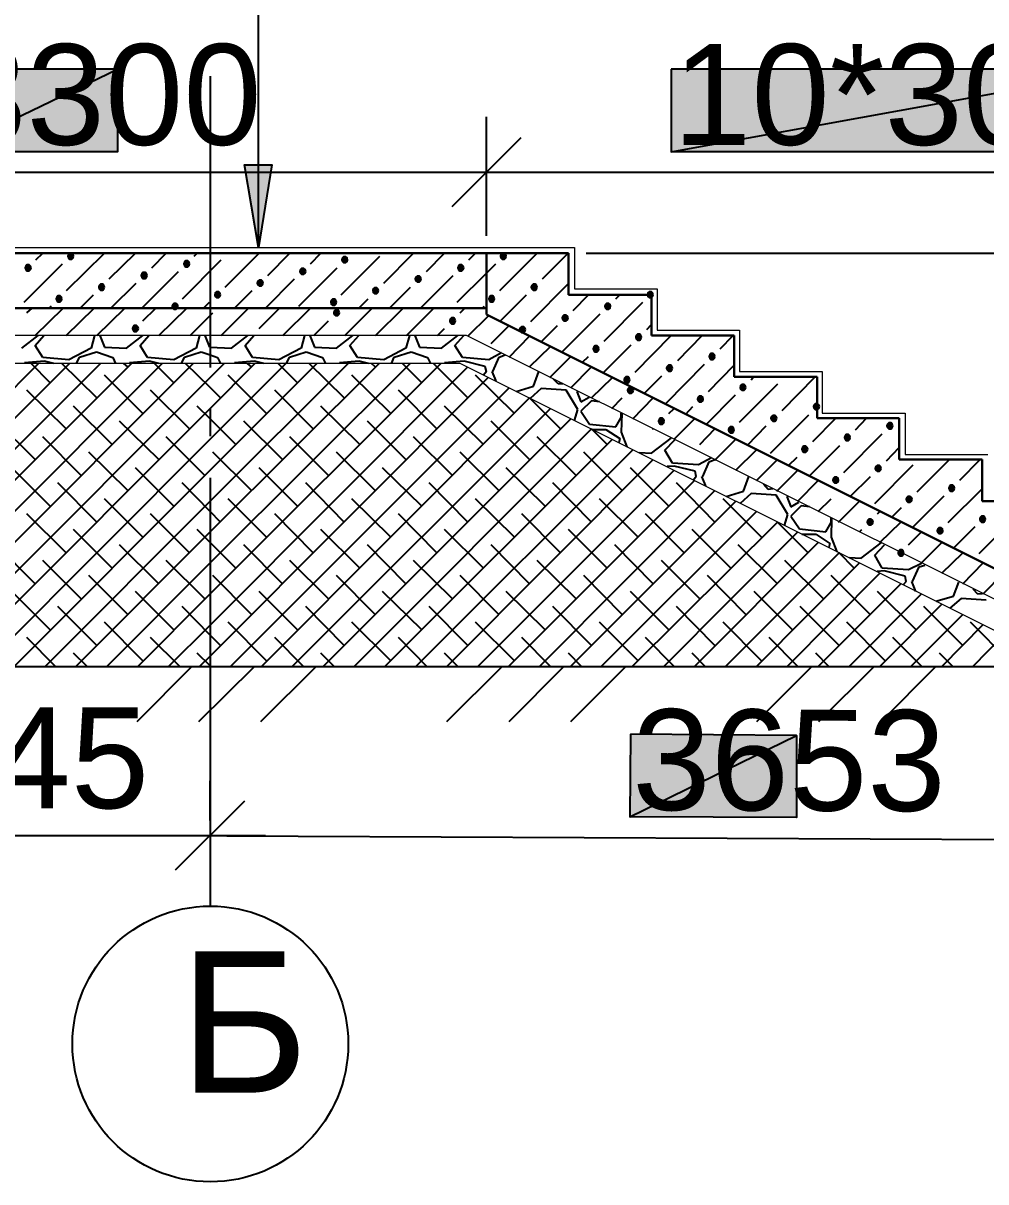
# Model space of a CAD drawing. Extents: x 8 to 21351, y 0 to 420.
# Drawn here: x 18388.45 to 18423.39, y 90.21 to 132.29 of the extents above; entities that cross this region are included whole.
import ezdxf

# ---------------------------------------------------------------- set-up
doc = ezdxf.new("R2010")
doc.units = 0
doc.styles.add('TEYPDFCAD_TEXT', font='arial.ttf')

msp = doc.modelspace()

# ---------------------------------------------------------------- hatches: boundary and pattern name
at = {"true_color": 0xffffff}
h = msp.add_hatch(color=0, dxfattribs=at)
h.paths.add_polyline_path([(18385.644, 130.619), (18385.644, 127.614), (18391.867, 130.619)])
h.paths.add_polyline_path([(18385.644, 127.614), (18391.867, 130.619), (18391.867, 127.614)])
h = msp.add_hatch(color=0, dxfattribs=at)
h.paths.add_polyline_path([(18411.975, 130.619), (18411.975, 127.614), (18428.549, 130.619)])
h.paths.add_polyline_path([(18411.975, 127.614), (18428.549, 130.619), (18428.549, 127.614)])
for color, points in [(7, [(18396.989, 124.142), (18396.481, 127.148), (18397.476, 127.148)]), (256, [(18390.279, 123.825), (18390.258, 123.888), (18390.216, 123.931), (18390.131, 123.931), (18390.089, 123.888), (18390.068, 123.825), (18390.089, 123.761), (18390.131, 123.719), (18390.216, 123.719), (18390.258, 123.761)]), (256, [(18400.228, 123.698), (18400.206, 123.761), (18400.164, 123.804), (18400.079, 123.804), (18400.037, 123.761), (18400.016, 123.698), (18400.037, 123.635), (18400.079, 123.592), (18400.164, 123.592), (18400.206, 123.635)]), (256, [(18405.985, 123.825), (18405.964, 123.888), (18405.921, 123.931), (18405.837, 123.931), (18405.794, 123.888), (18405.773, 123.825), (18405.794, 123.761), (18405.837, 123.719), (18405.921, 123.719), (18405.964, 123.761)]), (256, [(18388.734, 123.402), (18388.713, 123.465), (18388.671, 123.507), (18388.586, 123.507), (18388.544, 123.465), (18388.522, 123.402), (18388.544, 123.338), (18388.586, 123.296), (18388.671, 123.296), (18388.713, 123.338)]), (256, [(18394.491, 123.55), (18394.47, 123.613), (18394.428, 123.656), (18394.343, 123.656), (18394.301, 123.613), (18394.28, 123.55), (18394.301, 123.486), (18394.343, 123.444), (18394.428, 123.444), (18394.47, 123.486)]), (256, [(18398.704, 123.275), (18398.682, 123.338), (18398.64, 123.38), (18398.555, 123.38), (18398.513, 123.338), (18398.492, 123.275), (18398.513, 123.211), (18398.555, 123.169), (18398.64, 123.169), (18398.682, 123.211)]), (256, [(18404.44, 123.402), (18404.419, 123.465), (18404.376, 123.507), (18404.292, 123.507), (18404.249, 123.465), (18404.228, 123.402), (18404.249, 123.338), (18404.292, 123.296), (18404.376, 123.296), (18404.419, 123.338)]), (256, [(18392.946, 123.126), (18392.925, 123.19), (18392.883, 123.232), (18392.798, 123.232), (18392.756, 123.19), (18392.735, 123.126), (18392.756, 123.063), (18392.798, 123.021), (18392.883, 123.021), (18392.925, 123.063)]), (256, [(18397.158, 122.851), (18397.137, 122.915), (18397.095, 122.957), (18397.01, 122.957), (18396.968, 122.915), (18396.947, 122.851), (18396.968, 122.788), (18397.01, 122.746), (18397.095, 122.746), (18397.137, 122.788)]), (256, [(18402.895, 122.999), (18402.873, 123.063), (18402.831, 123.105), (18402.746, 123.105), (18402.704, 123.063), (18402.683, 122.999), (18402.704, 122.936), (18402.746, 122.894), (18402.831, 122.894), (18402.873, 122.936)]), (256, [(18391.401, 122.703), (18391.38, 122.767), (18391.338, 122.809), (18391.253, 122.809), (18391.211, 122.767), (18391.189, 122.703), (18391.211, 122.64), (18391.253, 122.597), (18391.338, 122.597), (18391.38, 122.64)]), (256, [(18395.613, 122.428), (18395.592, 122.492), (18395.55, 122.534), (18395.465, 122.534), (18395.423, 122.492), (18395.402, 122.428), (18395.423, 122.365), (18395.465, 122.322), (18395.55, 122.322), (18395.592, 122.365)]), (256, [(18401.349, 122.576), (18401.328, 122.64), (18401.286, 122.682), (18401.201, 122.682), (18401.159, 122.64), (18401.138, 122.576), (18401.159, 122.513), (18401.201, 122.47), (18401.286, 122.47), (18401.328, 122.513)]), (256, [(18407.107, 122.703), (18407.086, 122.767), (18407.043, 122.809), (18406.959, 122.809), (18406.916, 122.767), (18406.895, 122.703), (18406.916, 122.64), (18406.959, 122.597), (18407.043, 122.597), (18407.086, 122.64)]), (256, [(18411.319, 122.428), (18411.298, 122.492), (18411.255, 122.534), (18411.171, 122.534), (18411.128, 122.492), (18411.107, 122.428), (18411.128, 122.365), (18411.171, 122.322), (18411.255, 122.322), (18411.298, 122.365)]), (256, [(18389.856, 122.28), (18389.835, 122.343), (18389.792, 122.386), (18389.708, 122.386), (18389.665, 122.343), (18389.644, 122.28), (18389.665, 122.216), (18389.708, 122.174), (18389.792, 122.174), (18389.835, 122.216)]), (256, [(18394.068, 122.005), (18394.047, 122.068), (18394.005, 122.111), (18393.92, 122.111), (18393.878, 122.068), (18393.856, 122.005), (18393.878, 121.941), (18393.92, 121.899), (18394.005, 121.899), (18394.047, 121.941)]), (256, [(18399.825, 122.153), (18399.804, 122.216), (18399.762, 122.259), (18399.677, 122.259), (18399.635, 122.216), (18399.614, 122.153), (18399.635, 122.089), (18399.677, 122.047), (18399.762, 122.047), (18399.804, 122.089)]), (256, [(18405.562, 122.28), (18405.54, 122.343), (18405.498, 122.386), (18405.413, 122.386), (18405.371, 122.343), (18405.35, 122.28), (18405.371, 122.216), (18405.413, 122.174), (18405.498, 122.174), (18405.54, 122.216)]), (256, [(18409.774, 122.005), (18409.753, 122.068), (18409.71, 122.111), (18409.626, 122.111), (18409.583, 122.068), (18409.562, 122.005), (18409.583, 121.941), (18409.626, 121.899), (18409.71, 121.899), (18409.753, 121.941)]), (256, [(18399.931, 121.772), (18399.91, 121.835), (18399.868, 121.878), (18399.783, 121.878), (18399.741, 121.835), (18399.72, 121.772), (18399.741, 121.708), (18399.783, 121.666), (18399.868, 121.666), (18399.91, 121.708)]), (256, [(18408.229, 121.581), (18408.207, 121.645), (18408.165, 121.687), (18408.08, 121.687), (18408.038, 121.645), (18408.017, 121.581), (18408.038, 121.518), (18408.08, 121.475), (18408.165, 121.475), (18408.207, 121.518)]), (256, [(18392.629, 121.2), (18392.608, 121.264), (18392.565, 121.306), (18392.481, 121.306), (18392.438, 121.264), (18392.417, 121.2), (18392.438, 121.137), (18392.481, 121.094), (18392.565, 121.094), (18392.608, 121.137)]), (256, [(18404.143, 121.475), (18404.122, 121.539), (18404.08, 121.581), (18403.995, 121.581), (18403.953, 121.539), (18403.932, 121.475), (18403.953, 121.412), (18403.995, 121.37), (18404.08, 121.37), (18404.122, 121.412)]), (256, [(18406.683, 121.158), (18406.662, 121.222), (18406.62, 121.264), (18406.535, 121.264), (18406.493, 121.222), (18406.472, 121.158), (18406.493, 121.094), (18406.535, 121.052), (18406.62, 121.052), (18406.662, 121.094)]), (256, [(18410.896, 120.883), (18410.874, 120.946), (18410.832, 120.989), (18410.747, 120.989), (18410.705, 120.946), (18410.684, 120.883), (18410.705, 120.819), (18410.747, 120.777), (18410.832, 120.777), (18410.874, 120.819)]), (256, [(18409.35, 120.46), (18409.329, 120.523), (18409.287, 120.565), (18409.202, 120.565), (18409.16, 120.523), (18409.139, 120.46), (18409.16, 120.396), (18409.202, 120.354), (18409.287, 120.354), (18409.329, 120.396)]), (256, [(18413.563, 120.184), (18413.541, 120.248), (18413.499, 120.29), (18413.414, 120.29), (18413.372, 120.248), (18413.351, 120.184), (18413.372, 120.121), (18413.414, 120.079), (18413.499, 120.079), (18413.541, 120.121)]), (256, [(18412.017, 119.761), (18411.996, 119.825), (18411.954, 119.867), (18411.869, 119.867), (18411.827, 119.825), (18411.806, 119.761), (18411.827, 119.698), (18411.869, 119.655), (18411.954, 119.655), (18411.996, 119.698)]), (256, [(18410.472, 119.338), (18410.451, 119.401), (18410.409, 119.444), (18410.324, 119.444), (18410.282, 119.401), (18410.261, 119.338), (18410.282, 119.274), (18410.324, 119.232), (18410.409, 119.232), (18410.451, 119.274)]), (256, [(18414.684, 119.062), (18414.663, 119.126), (18414.621, 119.168), (18414.536, 119.168), (18414.494, 119.126), (18414.473, 119.062), (18414.494, 118.999), (18414.536, 118.957), (18414.621, 118.957), (18414.663, 118.999)]), (256, [(18410.599, 118.957), (18410.578, 119.02), (18410.536, 119.062), (18410.451, 119.062), (18410.409, 119.02), (18410.388, 118.957), (18410.409, 118.893), (18410.451, 118.851), (18410.536, 118.851), (18410.578, 118.893)]), (256, [(18413.139, 118.639), (18413.118, 118.703), (18413.076, 118.745), (18412.991, 118.745), (18412.949, 118.703), (18412.928, 118.639), (18412.949, 118.576), (18412.991, 118.533), (18413.076, 118.533), (18413.118, 118.576)]), (256, [(18417.351, 118.364), (18417.33, 118.427), (18417.288, 118.47), (18417.203, 118.47), (18417.161, 118.427), (18417.14, 118.364), (18417.161, 118.3), (18417.203, 118.258), (18417.288, 118.258), (18417.33, 118.3)]), (256, [(18411.721, 117.835), (18411.7, 117.898), (18411.658, 117.941), (18411.573, 117.941), (18411.531, 117.898), (18411.509, 117.835), (18411.531, 117.771), (18411.573, 117.729), (18411.658, 117.729), (18411.7, 117.771)]), (256, [(18415.806, 117.941), (18415.785, 118.004), (18415.743, 118.046), (18415.658, 118.046), (18415.616, 118.004), (18415.595, 117.941), (18415.616, 117.877), (18415.658, 117.835), (18415.743, 117.835), (18415.785, 117.877)]), (256, [(18414.261, 117.517), (18414.24, 117.581), (18414.198, 117.623), (18414.113, 117.623), (18414.071, 117.581), (18414.049, 117.517), (18414.071, 117.454), (18414.113, 117.412), (18414.198, 117.412), (18414.24, 117.454)]), (256, [(18420.018, 117.665), (18419.997, 117.729), (18419.955, 117.771), (18419.87, 117.771), (18419.828, 117.729), (18419.807, 117.665), (18419.828, 117.602), (18419.87, 117.56), (18419.955, 117.56), (18419.997, 117.602)]), (256, [(18418.473, 117.242), (18418.452, 117.306), (18418.41, 117.348), (18418.325, 117.348), (18418.283, 117.306), (18418.262, 117.242), (18418.283, 117.179), (18418.325, 117.136), (18418.41, 117.136), (18418.452, 117.179)]), (256, [(18416.928, 116.819), (18416.907, 116.882), (18416.865, 116.925), (18416.78, 116.925), (18416.738, 116.882), (18416.716, 116.819), (18416.738, 116.755), (18416.78, 116.713), (18416.865, 116.713), (18416.907, 116.755)]), (256, [(18419.595, 116.12), (18419.574, 116.184), (18419.532, 116.226), (18419.447, 116.226), (18419.405, 116.184), (18419.383, 116.12), (18419.405, 116.057), (18419.447, 116.014), (18419.532, 116.014), (18419.574, 116.057)]), (256, [(18418.05, 115.697), (18418.029, 115.76), (18417.986, 115.803), (18417.902, 115.803), (18417.859, 115.76), (18417.838, 115.697), (18417.859, 115.633), (18417.902, 115.591), (18417.986, 115.591), (18418.029, 115.633)]), (256, [(18422.262, 115.401), (18422.241, 115.464), (18422.199, 115.507), (18422.114, 115.507), (18422.072, 115.464), (18422.05, 115.401), (18422.072, 115.337), (18422.114, 115.295), (18422.199, 115.295), (18422.241, 115.337)]), (256, [(18420.717, 114.999), (18420.696, 115.062), (18420.653, 115.104), (18420.569, 115.104), (18420.526, 115.062), (18420.505, 114.999), (18420.526, 114.935), (18420.569, 114.893), (18420.653, 114.893), (18420.696, 114.935)]), (256, [(18419.299, 114.173), (18419.278, 114.237), (18419.235, 114.279), (18419.151, 114.279), (18419.108, 114.237), (18419.087, 114.173), (18419.108, 114.109), (18419.151, 114.067), (18419.235, 114.067), (18419.278, 114.109)]), (256, [(18423.384, 114.279), (18423.363, 114.342), (18423.32, 114.385), (18423.236, 114.385), (18423.193, 114.342), (18423.172, 114.279), (18423.193, 114.215), (18423.236, 114.173), (18423.32, 114.173), (18423.363, 114.215)]), (256, [(18421.839, 113.856), (18421.818, 113.919), (18421.775, 113.961), (18421.691, 113.961), (18421.648, 113.919), (18421.627, 113.856), (18421.648, 113.792), (18421.691, 113.75), (18421.775, 113.75), (18421.818, 113.792)]), (256, [(18420.421, 113.051), (18420.399, 113.115), (18420.357, 113.157), (18420.272, 113.157), (18420.23, 113.115), (18420.209, 113.051), (18420.23, 112.988), (18420.272, 112.945), (18420.357, 112.945), (18420.399, 112.988)])]:
    msp.add_hatch(color=color).paths.add_polyline_path(points)
h = msp.add_hatch(color=0, dxfattribs=at)
h.paths.add_polyline_path([(18410.493, 106.468), (18410.472, 103.463), (18416.526, 106.426)])
h.paths.add_polyline_path([(18410.472, 103.463), (18416.526, 106.426), (18416.526, 103.442)])

# ---------------------------------------------------------------- linework, layer by layer
at = {"color": 7, "lineweight": 25}
for p, q in [((18396.989, 124.142), (18396.989, 133.413)), ((18405.265, 124.566), (18405.265, 128.884)), ((18405.265, 124.566), (18405.265, 128.884)), ((18404.016, 125.624), (18406.514, 128.122)), ((18406.514, 128.122), (18404.016, 125.624)), ((18370.256, 126.873), (18407.255, 126.873)), ((18403.254, 126.873), (18437.269, 126.873)), ((18408.885, 123.931), (18447.831, 123.931)), ((18395.232, 103.336), (18395.232, 104.775)), ((18393.983, 101.537), (18396.481, 104.034)), ((18396.481, 104.034), (18393.983, 101.537)), ((18371.758, 102.785), (18397.243, 102.785)), ((18393.243, 102.785), (18433.756, 102.595)), ((18395.232, 102.32), (18395.232, 100.775))]:
    msp.add_line(p, q, dxfattribs=at)
at = {"lineweight": 25}
for p, q in [((18395.232, 130.365), (18395.232, 119.782)), ((18388.903, 123.698), (18389.157, 123.931)), ((18390.025, 122.576), (18391.401, 123.931)), ((18391.57, 122.999), (18392.523, 123.931)), ((18393.116, 123.402), (18393.645, 123.931)), ((18394.661, 123.825), (18394.767, 123.931)), ((18395.783, 122.703), (18397.01, 123.931)), ((18397.328, 123.126), (18398.132, 123.931)), ((18398.873, 123.55), (18399.254, 123.931)), ((18399.995, 122.428), (18401.392, 123.825)), ((18401.54, 122.851), (18402.619, 123.931)), ((18403.085, 123.275), (18403.741, 123.931)), ((18404.63, 123.698), (18404.863, 123.931)), ((18405.752, 122.576), (18407.107, 123.931)), ((18407.297, 122.999), (18408.229, 123.931)), ((18388.48, 122.153), (18389.877, 123.55)), ((18394.237, 122.28), (18395.634, 123.698)), ((18398.45, 122.005), (18399.847, 123.402)), ((18405.265, 123.211), (18405.604, 123.55)), ((18392.756, 121.941), (18394.089, 123.275)), ((18397.243, 121.941), (18398.301, 122.999)), ((18402.873, 121.941), (18404.059, 123.126)), ((18404.207, 122.153), (18405.265, 123.211)), ((18391.634, 121.941), (18392.544, 122.851)), ((18396.121, 121.941), (18396.756, 122.576)), ((18401.752, 121.941), (18402.514, 122.703)), ((18406.874, 121.454), (18408.25, 122.83)), ((18390.512, 121.941), (18390.999, 122.428)), ((18394.999, 121.941), (18395.211, 122.153)), ((18400.63, 121.941), (18400.968, 122.28)), ((18405.752, 121.454), (18406.726, 122.428)), ((18408.419, 121.856), (18408.969, 122.428)), ((18409.541, 120.735), (18410.938, 122.153)), ((18409.964, 122.28), (18410.112, 122.428)), ((18388.586, 121.772), (18388.776, 121.941)), ((18388.882, 120.946), (18389.898, 121.941)), ((18389.39, 121.941), (18389.475, 122.005)), ((18390.004, 120.946), (18391.02, 121.941)), ((18391.126, 120.946), (18392.142, 121.941)), ((18392.798, 121.475), (18393.264, 121.941)), ((18393.37, 120.946), (18394.386, 121.941)), ((18394.513, 120.946), (18395.232, 121.666)), ((18395.232, 121.666), (18395.338, 121.772)), ((18395.634, 120.946), (18396.629, 121.941)), ((18397.01, 121.2), (18397.751, 121.941)), ((18397.878, 120.946), (18398.873, 121.941)), ((18400.122, 120.946), (18401.117, 121.941)), ((18401.244, 120.946), (18402.238, 121.941)), ((18402.365, 120.946), (18403.36, 121.941)), ((18404.313, 121.772), (18404.482, 121.941)), ((18404.588, 120.925), (18405.35, 121.666)), ((18405.117, 121.941), (18405.181, 122.005)), ((18407.996, 120.332), (18409.393, 121.73)), ((18399, 120.946), (18399.529, 121.475)), ((18403.487, 120.946), (18403.741, 121.2)), ((18405.435, 120.65), (18406.091, 121.306)), ((18407.255, 120.713), (18407.848, 121.306)), ((18411.086, 121.158), (18411.255, 121.349)), ((18388.395, 120.481), (18388.988, 120.946)), ((18388.882, 120.587), (18389.2, 120.946)), ((18391.041, 120.946), (18390.914, 120.481)), ((18391.232, 120.946), (18391.401, 120.523)), ((18392.205, 120.481), (18392.798, 120.946)), ((18392.692, 120.587), (18393.01, 120.946)), ((18394.851, 120.946), (18394.724, 120.481)), ((18395.042, 120.946), (18395.211, 120.523)), ((18396.015, 120.481), (18396.608, 120.946)), ((18396.502, 120.587), (18396.82, 120.946)), ((18398.661, 120.946), (18398.534, 120.481)), ((18398.852, 120.946), (18399.021, 120.523)), ((18399.825, 120.481), (18400.418, 120.946)), ((18400.312, 120.587), (18400.63, 120.946)), ((18402.471, 120.946), (18402.344, 120.481)), ((18402.662, 120.946), (18402.831, 120.523)), ((18403.635, 120.481), (18404.228, 120.946)), ((18404.122, 120.587), (18404.44, 120.946)), ((18406.091, 120.163), (18406.832, 120.925)), ((18410.663, 119.613), (18411.975, 120.946)), ((18412.208, 120.036), (18413.097, 120.946)), ((18413.753, 120.46), (18414.219, 120.946)), ((18389.157, 120.142), (18388.882, 120.587)), ((18390.914, 120.481), (18390.11, 120.057)), ((18390.491, 120.163), (18391.105, 120.354)), ((18391.105, 120.354), (18391.697, 120.142)), ((18391.401, 120.523), (18392.205, 120.481)), ((18392.967, 120.142), (18392.692, 120.587)), ((18394.724, 120.481), (18393.92, 120.057)), ((18394.301, 120.163), (18394.915, 120.354)), ((18394.915, 120.354), (18395.232, 120.248)), ((18395.211, 120.523), (18395.232, 120.523)), ((18395.232, 120.523), (18396.015, 120.481)), ((18396.777, 120.142), (18396.502, 120.587)), ((18398.534, 120.481), (18397.73, 120.057)), ((18398.111, 120.163), (18398.725, 120.354)), ((18398.725, 120.354), (18399.317, 120.142)), ((18399.021, 120.523), (18399.825, 120.481)), ((18400.587, 120.142), (18400.312, 120.587)), ((18402.344, 120.481), (18401.54, 120.057)), ((18401.921, 120.163), (18402.535, 120.354)), ((18402.535, 120.354), (18403.127, 120.142)), ((18402.831, 120.523), (18403.635, 120.481)), ((18404.397, 120.142), (18404.122, 120.587)), ((18406.832, 119.803), (18407.594, 120.544)), ((18409.499, 119.592), (18410.515, 120.608)), ((18378.003, 108.924), (18389.009, 119.93)), ((18379.124, 108.924), (18390.131, 119.93)), ((18380.246, 108.924), (18391.253, 119.93)), ((18381.368, 108.924), (18392.375, 119.93)), ((18382.511, 108.924), (18393.497, 119.93)), ((18383.633, 108.924), (18394.618, 119.93)), ((18389.221, 120.015), (18388.501, 119.951)), ((18388.501, 119.93), (18388.501, 119.951)), ((18389.433, 119.232), (18388.734, 119.93)), ((18390.11, 120.057), (18389.157, 120.142)), ((18389.56, 119.93), (18389.221, 120.015)), ((18391.126, 118.681), (18389.856, 119.93)), ((18390.385, 119.93), (18390.491, 120.163)), ((18391.697, 120.142), (18391.803, 119.93)), ((18392.248, 119.803), (18392.1, 119.93)), ((18393.031, 120.015), (18392.311, 119.951)), ((18392.311, 119.93), (18392.311, 119.951)), ((18393.92, 120.057), (18392.967, 120.142)), ((18393.37, 119.93), (18393.031, 120.015)), ((18393.92, 119.232), (18393.221, 119.93)), ((18394.195, 119.93), (18394.301, 120.163)), ((18395.232, 119.062), (18394.343, 119.93)), ((18395.232, 120.248), (18395.507, 120.142)), ((18395.232, 119.422), (18395.74, 119.93)), ((18395.232, 118.3), (18396.862, 119.93)), ((18395.232, 117.179), (18397.984, 119.93)), ((18395.232, 116.057), (18399.106, 119.93)), ((18395.232, 114.935), (18400.249, 119.93)), ((18395.232, 113.813), (18401.371, 119.93)), ((18395.232, 112.691), (18402.492, 119.93)), ((18395.232, 111.57), (18403.614, 119.93)), ((18395.507, 120.142), (18395.613, 119.93)), ((18396.841, 120.015), (18396.121, 119.951)), ((18396.121, 119.93), (18396.121, 119.951)), ((18396.735, 119.803), (18396.587, 119.93)), ((18397.73, 120.057), (18396.777, 120.142)), ((18397.18, 119.93), (18396.841, 120.015)), ((18398.407, 119.232), (18397.709, 119.93)), ((18398.005, 119.93), (18398.111, 120.163)), ((18400.101, 118.681), (18398.831, 119.93)), ((18399.317, 120.142), (18399.423, 119.93)), ((18400.651, 120.015), (18399.931, 119.951)), ((18399.931, 119.93), (18399.931, 119.951)), ((18401.54, 120.057), (18400.587, 120.142)), ((18400.99, 119.93), (18400.651, 120.015)), ((18401.222, 119.803), (18401.095, 119.93)), ((18401.815, 119.93), (18401.921, 120.163)), ((18402.916, 119.232), (18402.217, 119.93)), ((18403.127, 120.142), (18403.233, 119.93)), ((18404.588, 118.681), (18403.339, 119.93)), ((18404.461, 120.015), (18403.741, 119.951)), ((18403.741, 119.93), (18403.741, 119.951)), ((18405.35, 120.057), (18404.397, 120.142)), ((18405.223, 119.825), (18404.461, 120.015)), ((18405.816, 120.311), (18405.35, 120.057)), ((18405.498, 119.634), (18405.731, 120.163)), ((18405.731, 120.163), (18405.943, 120.248)), ((18407.572, 119.422), (18408.334, 120.184)), ((18408.758, 119.973), (18408.969, 120.184)), ((18392.798, 118.11), (18391.401, 119.507)), ((18395.232, 110.427), (18404.588, 119.803)), ((18397.285, 118.11), (18395.888, 119.507)), ((18401.794, 118.11), (18400.376, 119.507)), ((18406.281, 118.11), (18404.863, 119.507)), ((18405.265, 119.634), (18405.159, 119.507)), ((18405.265, 119.634), (18405.223, 119.825)), ((18405.456, 119.634), (18405.604, 119.295)), ((18406.98, 119.105), (18407.17, 119.634)), ((18408.334, 119.041), (18409.075, 119.803)), ((18411.785, 118.491), (18413.182, 119.909)), ((18413.33, 118.914), (18414.261, 119.867)), ((18384.755, 108.924), (18395.232, 119.422)), ((18395.232, 109.305), (18405.329, 119.422)), ((18406.345, 118.914), (18406.98, 119.105)), ((18407.869, 119.189), (18407.699, 119.359)), ((18408.038, 119.189), (18407.869, 119.189)), ((18409.075, 118.681), (18409.837, 119.422)), ((18411.001, 118.851), (18411.636, 119.486)), ((18414.452, 117.793), (18415.849, 119.189)), ((18414.875, 119.338), (18414.96, 119.444)), ((18415.997, 118.216), (18417.203, 119.444)), ((18390.004, 117.56), (18388.586, 118.957)), ((18394.491, 117.56), (18393.073, 118.957)), ((18395.613, 118.681), (18395.232, 119.062)), ((18395.973, 108.924), (18406.091, 119.041)), ((18397.095, 108.924), (18406.832, 118.681)), ((18398.979, 117.56), (18397.582, 118.957)), ((18403.466, 117.56), (18402.069, 118.957)), ((18407.953, 117.56), (18406.832, 118.681)), ((18407.255, 119.02), (18406.853, 118.66)), ((18408.165, 118.957), (18407.255, 119.02)), ((18408.588, 118.258), (18408.165, 118.957)), ((18408.567, 118.914), (18408.546, 118.914)), ((18408.546, 118.914), (18408.694, 118.533)), ((18408.694, 118.533), (18408.991, 118.703)), ((18409.816, 118.3), (18410.197, 118.681)), ((18410.578, 117.919), (18411.319, 118.681)), ((18413.245, 117.708), (18414.303, 118.787)), ((18385.877, 108.924), (18395.232, 118.3)), ((18391.676, 116.988), (18390.279, 118.385)), ((18395.232, 117.919), (18394.767, 118.385)), ((18395.232, 118.3), (18395.232, 117.284)), ((18398.217, 108.924), (18407.594, 118.3)), ((18400.672, 116.988), (18399.254, 118.385)), ((18405.159, 116.988), (18403.741, 118.385)), ((18408.461, 117.856), (18408.588, 118.258)), ((18409.075, 118.576), (18408.694, 118.195)), ((18409.372, 118.533), (18409.075, 118.576)), ((18411.89, 118.11), (18412.081, 118.3)), ((18412.504, 118.089), (18412.758, 118.364)), ((18388.882, 116.438), (18387.464, 117.835)), ((18393.37, 116.438), (18391.951, 117.835)), ((18396.164, 116.988), (18395.232, 117.919)), ((18397.857, 116.438), (18396.46, 117.835)), ((18399.339, 108.924), (18408.334, 117.919)), ((18402.344, 116.438), (18400.947, 117.835)), ((18406.832, 116.438), (18405.435, 117.835)), ((18408.694, 118.195), (18409.012, 117.729)), ((18409.964, 117.623), (18410.155, 117.962)), ((18410.155, 117.962), (18410.155, 118.131)), ((18410.176, 118.11), (18410.155, 117.433)), ((18412.081, 117.179), (18412.822, 117.919)), ((18415.573, 116.671), (18416.97, 118.068)), ((18417.119, 117.094), (18417.944, 117.941)), ((18418.664, 117.517), (18419.066, 117.941)), ((18400.46, 108.924), (18409.075, 117.56)), ((18409.012, 117.729), (18409.964, 117.623)), ((18409.647, 116.988), (18409.075, 117.56)), ((18409.096, 117.538), (18409.604, 117.538)), ((18409.604, 117.538), (18410.112, 117.2)), ((18410.155, 117.433), (18410.366, 116.903)), ((18411.319, 117.538), (18411.319, 117.56)), ((18413.012, 116.988), (18413.563, 117.56)), ((18414.748, 116.967), (18415.425, 117.665)), ((18386.998, 108.924), (18395.232, 117.179)), ((18390.554, 115.866), (18389.157, 117.263)), ((18395.042, 115.866), (18393.645, 117.263)), ((18399.529, 115.866), (18398.132, 117.263)), ((18401.582, 108.924), (18409.837, 117.179)), ((18404.038, 115.866), (18402.619, 117.263)), ((18408.525, 115.866), (18407.107, 117.263)), ((18410.112, 117.2), (18410.07, 117.052)), ((18411.255, 116.671), (18411.975, 117.221)), ((18411.742, 116.776), (18412.102, 117.157)), ((18413.563, 116.417), (18414.325, 117.179)), ((18418.24, 115.972), (18419.637, 117.369)), ((18392.248, 115.316), (18390.83, 116.713)), ((18396.735, 115.316), (18395.338, 116.713)), ((18401.222, 115.316), (18399.825, 116.713)), ((18402.704, 108.924), (18410.578, 116.798)), ((18405.71, 115.316), (18404.313, 116.713)), ((18410.197, 115.316), (18408.8, 116.713)), ((18410.811, 116.692), (18411.255, 116.671)), ((18412.017, 116.311), (18411.742, 116.776)), ((18414.325, 116.057), (18415.065, 116.798)), ((18416.992, 115.845), (18418.092, 116.946)), ((18419.786, 116.395), (18420.251, 116.882)), ((18389.433, 114.745), (18388.036, 116.141)), ((18393.92, 114.745), (18392.523, 116.141)), ((18398.407, 114.745), (18397.01, 116.141)), ((18402.916, 114.745), (18401.498, 116.141)), ((18403.826, 108.924), (18411.319, 116.438)), ((18407.403, 114.745), (18405.985, 116.141)), ((18411.89, 114.745), (18410.493, 116.141)), ((18412.081, 116.205), (18411.827, 116.184)), ((18412.97, 116.247), (18412.017, 116.311)), ((18412.843, 116.014), (18412.081, 116.205)), ((18413.436, 116.501), (18412.97, 116.247)), ((18413.118, 115.824), (18413.351, 116.353)), ((18413.351, 116.353), (18413.563, 116.438)), ((18415.065, 115.676), (18415.827, 116.438)), ((18416.23, 116.226), (18416.547, 116.522)), ((18419.362, 114.85), (18420.759, 116.247)), ((18420.907, 115.274), (18422.072, 116.438)), ((18422.453, 115.697), (18423.193, 116.438)), ((18388.12, 108.924), (18395.232, 116.057)), ((18395.232, 115.782), (18395.232, 105.219)), ((18404.948, 108.924), (18412.081, 116.057)), ((18412.885, 115.824), (18412.779, 115.697)), ((18412.885, 115.824), (18412.843, 116.014)), ((18413.076, 115.824), (18413.224, 115.485)), ((18414.6, 115.295), (18414.79, 115.824)), ((18415.806, 115.295), (18416.568, 116.057)), ((18418.473, 115.104), (18419.214, 115.824)), ((18391.126, 114.173), (18389.708, 115.591)), ((18395.232, 114.554), (18394.216, 115.591)), ((18400.101, 114.173), (18398.704, 115.591)), ((18404.588, 114.173), (18403.191, 115.591)), ((18406.07, 108.924), (18412.822, 115.676)), ((18407.191, 108.924), (18413.563, 115.316)), ((18409.075, 114.173), (18407.678, 115.591)), ((18413.563, 114.173), (18412.166, 115.591)), ((18413.965, 115.104), (18414.6, 115.295)), ((18415.489, 115.358), (18415.319, 115.549)), ((18415.658, 115.379), (18415.489, 115.358)), ((18416.568, 114.935), (18417.309, 115.676)), ((18422.029, 114.152), (18423.257, 115.379)), ((18389.242, 108.924), (18395.232, 114.935)), ((18392.798, 113.623), (18391.401, 115.02)), ((18397.285, 113.623), (18395.888, 115.02)), ((18401.794, 113.623), (18400.376, 115.02)), ((18406.281, 113.623), (18404.863, 115.02)), ((18408.313, 108.924), (18414.325, 114.935)), ((18410.769, 113.623), (18409.372, 115.02)), ((18415.256, 113.623), (18413.859, 115.02)), ((18414.875, 115.21), (18414.473, 114.85)), ((18415.785, 115.147), (18414.875, 115.21)), ((18416.208, 114.448), (18415.785, 115.147)), ((18416.187, 115.104), (18416.166, 115.104)), ((18416.166, 115.104), (18416.314, 114.723)), ((18416.314, 114.723), (18416.611, 114.893)), ((18417.309, 114.554), (18417.775, 115.02)), ((18418.05, 114.173), (18418.812, 114.935)), ((18420.717, 113.961), (18421.881, 115.126)), ((18390.004, 113.051), (18388.586, 114.469)), ((18394.491, 113.051), (18393.073, 114.469)), ((18395.613, 114.173), (18395.232, 114.554)), ((18398.979, 113.051), (18397.582, 114.469)), ((18403.466, 113.051), (18402.069, 114.469)), ((18407.953, 113.051), (18406.556, 114.469)), ((18409.435, 108.924), (18415.065, 114.554)), ((18412.441, 113.051), (18411.044, 114.469)), ((18416.081, 114.046), (18416.208, 114.448)), ((18416.695, 114.766), (18416.314, 114.385)), ((18416.992, 114.723), (18416.695, 114.766)), ((18419.468, 114.469), (18419.553, 114.554)), ((18419.976, 114.342), (18420.336, 114.702)), ((18410.557, 108.924), (18415.827, 114.173)), ((18416.949, 113.051), (18415.827, 114.173)), ((18416.314, 114.385), (18416.632, 113.919)), ((18417.584, 113.813), (18417.775, 114.152)), ((18417.775, 114.152), (18417.775, 114.321)), ((18417.796, 114.3), (18417.775, 113.623)), ((18419.553, 113.432), (18420.315, 114.173)), ((18423.151, 113.03), (18424.548, 114.427)), ((18391.676, 112.501), (18390.279, 113.898)), ((18390.364, 108.924), (18395.232, 113.813)), ((18395.232, 113.432), (18394.767, 113.898)), ((18400.672, 112.501), (18399.254, 113.898)), ((18405.159, 112.501), (18403.741, 113.898)), ((18409.647, 112.501), (18408.25, 113.898)), ((18411.7, 108.924), (18416.568, 113.813)), ((18414.134, 112.501), (18412.737, 113.898)), ((18416.632, 113.919), (18417.584, 113.813)), ((18416.716, 113.728), (18417.224, 113.728)), ((18417.224, 113.728), (18417.732, 113.39)), ((18417.775, 113.623), (18417.986, 113.094)), ((18418.812, 113.813), (18418.897, 113.898)), ((18420.59, 113.347), (18421.056, 113.813)), ((18422.22, 113.221), (18423.003, 114.004)), ((18388.882, 111.929), (18387.464, 113.347)), ((18393.37, 111.929), (18391.951, 113.347)), ((18396.164, 112.501), (18395.232, 113.432)), ((18397.857, 111.929), (18396.46, 113.347)), ((18402.344, 111.929), (18400.947, 113.347)), ((18406.832, 111.929), (18405.435, 113.347)), ((18411.319, 111.929), (18409.922, 113.347)), ((18412.822, 108.924), (18417.309, 113.432)), ((18415.827, 111.929), (18414.409, 113.347)), ((18417.732, 113.39), (18417.69, 113.242)), ((18418.875, 112.861), (18419.595, 113.411)), ((18419.362, 112.966), (18419.722, 113.347)), ((18421.056, 112.691), (18421.796, 113.432)), ((18390.554, 111.379), (18389.157, 112.776)), ((18395.042, 111.379), (18393.645, 112.776)), ((18399.529, 111.379), (18398.132, 112.776)), ((18404.038, 111.379), (18402.619, 112.776)), ((18408.525, 111.379), (18407.107, 112.776)), ((18413.012, 111.379), (18411.615, 112.776)), ((18413.944, 108.924), (18418.071, 113.051)), ((18417.5, 111.379), (18416.103, 112.776)), ((18418.621, 112.501), (18418.071, 113.051)), ((18418.431, 112.882), (18418.875, 112.861)), ((18419.637, 112.501), (18419.362, 112.966)), ((18421.796, 112.31), (18422.558, 113.051)), ((18391.486, 108.924), (18395.232, 112.691)), ((18415.065, 108.924), (18418.812, 112.691)), ((18419.701, 112.395), (18419.447, 112.374)), ((18420.59, 112.437), (18419.637, 112.501)), ((18420.463, 112.204), (18419.701, 112.395)), ((18421.056, 112.67), (18420.59, 112.437)), ((18420.738, 112.014), (18420.971, 112.543)), ((18420.971, 112.543), (18421.183, 112.607)), ((18422.558, 111.929), (18423.299, 112.691)), ((18392.248, 110.808), (18390.83, 112.226)), ((18396.735, 110.808), (18395.338, 112.226)), ((18401.222, 110.808), (18399.825, 112.226)), ((18405.71, 110.808), (18404.313, 112.226)), ((18410.197, 110.808), (18408.8, 112.226)), ((18414.684, 110.808), (18413.287, 112.226)), ((18416.187, 108.924), (18419.553, 112.31)), ((18417.309, 108.924), (18420.315, 111.929)), ((18419.193, 110.808), (18417.775, 112.226)), ((18420.505, 112.014), (18420.399, 111.887)), ((18420.505, 112.014), (18420.463, 112.204)), ((18420.696, 112.014), (18420.844, 111.654)), ((18422.22, 111.485), (18422.41, 111.993)), ((18423.299, 111.57), (18424.04, 112.31)), ((18389.433, 110.257), (18388.036, 111.654)), ((18393.92, 110.257), (18392.523, 111.654)), ((18392.608, 108.924), (18395.232, 111.57)), ((18398.407, 110.257), (18397.01, 111.654)), ((18402.916, 110.257), (18401.498, 111.654)), ((18407.403, 110.257), (18405.985, 111.654)), ((18411.89, 110.257), (18410.493, 111.654)), ((18416.378, 110.257), (18414.981, 111.654)), ((18418.431, 108.924), (18421.056, 111.57)), ((18420.865, 110.257), (18419.468, 111.654)), ((18423.109, 111.548), (18422.939, 111.739)), ((18423.278, 111.57), (18423.109, 111.548)), ((18391.126, 109.686), (18389.708, 111.104)), ((18395.232, 110.067), (18394.216, 111.104)), ((18400.101, 109.686), (18398.704, 111.104)), ((18404.588, 109.686), (18403.191, 111.104)), ((18409.075, 109.686), (18407.678, 111.104)), ((18413.563, 109.686), (18412.166, 111.104)), ((18418.071, 109.686), (18416.653, 111.104)), ((18419.553, 108.924), (18421.796, 111.189)), ((18422.558, 109.686), (18421.14, 111.104)), ((18421.585, 111.294), (18422.22, 111.485)), ((18422.495, 111.4), (18422.093, 111.04)), ((18423.405, 111.337), (18422.495, 111.4)), ((18420.675, 108.924), (18422.558, 110.808)), ((18392.798, 109.135), (18391.401, 110.532)), ((18393.729, 108.924), (18395.232, 110.427)), ((18397.285, 109.135), (18395.888, 110.532)), ((18401.794, 109.135), (18400.376, 110.532)), ((18406.281, 109.135), (18404.863, 110.532)), ((18410.769, 109.135), (18409.372, 110.532)), ((18415.256, 109.135), (18413.859, 110.532)), ((18419.743, 109.135), (18418.346, 110.532)), ((18421.796, 108.924), (18423.299, 110.448)), ((18424.231, 109.135), (18422.834, 110.532)), ((18389.623, 108.924), (18388.586, 109.982)), ((18394.132, 108.924), (18393.073, 109.982)), ((18395.613, 109.686), (18395.232, 110.067)), ((18398.619, 108.924), (18397.582, 109.982)), ((18403.106, 108.924), (18402.069, 109.982)), ((18407.594, 108.924), (18406.556, 109.982)), ((18412.081, 108.924), (18411.044, 109.982)), ((18416.568, 108.924), (18415.531, 109.982)), ((18421.077, 108.924), (18420.018, 109.982)), ((18422.918, 108.924), (18424.04, 110.067)), ((18390.766, 108.924), (18390.279, 109.41)), ((18395.232, 108.945), (18394.767, 109.41)), ((18399.741, 108.924), (18399.254, 109.41)), ((18404.228, 108.924), (18403.741, 109.41)), ((18408.715, 108.924), (18408.25, 109.41)), ((18413.203, 108.924), (18412.737, 109.41)), ((18417.69, 108.924), (18417.224, 109.41)), ((18422.199, 108.924), (18421.712, 109.41)), ((18394.851, 108.924), (18395.232, 109.305)), ((18349.068, 108.924), (18444.91, 108.924)), ((18349.068, 108.924), (18444.91, 108.924)), ((18392.586, 106.934), (18394.576, 108.924)), ((18394.83, 106.934), (18396.841, 108.924)), ((18395.253, 108.924), (18395.232, 108.945)), ((18397.074, 106.934), (18399.085, 108.924)), ((18403.826, 106.934), (18405.837, 108.924)), ((18406.091, 106.934), (18408.08, 108.924)), ((18408.334, 106.934), (18410.324, 108.924)), ((18415.087, 106.934), (18417.076, 108.924)), ((18417.33, 106.934), (18419.341, 108.924)), ((18419.595, 106.934), (18421.585, 108.924)), ((18395.232, 105.219), (18395.232, 100.203))]:
    msp.add_line(p, q, dxfattribs=at)
at = {"color": 7, "lineweight": 5}
for p, q in [((18370.256, 124.142), (18408.461, 124.142)), ((18408.461, 124.142), (18408.461, 122.64)), ((18408.461, 122.64), (18411.467, 122.64)), ((18411.467, 122.64), (18411.467, 121.137)), ((18411.467, 121.137), (18414.452, 121.137)), ((18414.452, 121.137), (18414.452, 119.634)), ((18414.452, 119.634), (18417.457, 119.634)), ((18417.457, 119.634), (18417.457, 118.131)), ((18417.457, 118.131), (18420.463, 118.131)), ((18420.463, 118.131), (18420.463, 116.628)), ((18420.463, 116.628), (18423.469, 116.628))]:
    msp.add_line(p, q, dxfattribs=at)
at = {"lineweight": 30}
for p, q in [((18370.256, 123.931), (18405.265, 123.931)), ((18405.265, 123.931), (18405.265, 121.941)), ((18405.265, 121.941), (18372.245, 121.941)), ((18433.269, 107.696), (18405.265, 121.708))]:
    msp.add_line(p, q, dxfattribs=at)
at = {"color": 7, "lineweight": 30}
for p, q in [((18405.265, 123.931), (18408.25, 123.931)), ((18408.25, 123.931), (18408.25, 122.428)), ((18408.25, 122.428), (18411.255, 122.428)), ((18411.255, 122.428), (18411.255, 120.946)), ((18405.265, 121.941), (18405.265, 121.708)), ((18411.255, 120.946), (18414.261, 120.946)), ((18414.261, 120.946), (18414.261, 119.444)), ((18414.261, 119.444), (18417.267, 119.444)), ((18417.267, 119.444), (18417.267, 117.941)), ((18417.267, 117.941), (18420.251, 117.941)), ((18420.251, 117.941), (18420.251, 116.438)), ((18420.251, 116.438), (18423.257, 116.438)), ((18423.257, 116.438), (18423.257, 114.935)), ((18423.257, 114.935), (18426.263, 114.935))]:
    msp.add_line(p, q, dxfattribs=at)
at = {"lineweight": 5}
for p, q in [((18404.546, 120.946), (18372.245, 120.946)), ((18432.824, 106.807), (18404.546, 120.946)), ((18404.313, 119.93), (18372.245, 119.93)), ((18432.359, 105.897), (18404.313, 119.93))]:
    msp.add_line(p, q, dxfattribs=at)
at = {"color": 0, "true_color": 0xffffff}
for points in [[(18385.644, 130.619), (18385.644, 127.614), (18391.867, 130.619)], [(18385.644, 127.614), (18391.867, 130.619), (18391.867, 127.614)], [(18411.975, 130.619), (18411.975, 127.614), (18428.549, 130.619)], [(18411.975, 127.614), (18428.549, 130.619), (18428.549, 127.614)], [(18410.493, 106.468), (18410.472, 103.463), (18416.526, 106.426)], [(18410.472, 103.463), (18416.526, 106.426), (18416.526, 103.442)]]:
    msp.add_lwpolyline(points, close=True, dxfattribs=at)
at = {"color": 7}
msp.add_lwpolyline([(18396.989, 124.142), (18396.481, 127.148), (18397.476, 127.148)], close=True, dxfattribs=at)
for points in [[(18390.279, 123.825), (18390.258, 123.888), (18390.216, 123.931), (18390.131, 123.931), (18390.089, 123.888), (18390.068, 123.825), (18390.089, 123.761), (18390.131, 123.719), (18390.216, 123.719), (18390.258, 123.761)], [(18400.228, 123.698), (18400.206, 123.761), (18400.164, 123.804), (18400.079, 123.804), (18400.037, 123.761), (18400.016, 123.698), (18400.037, 123.635), (18400.079, 123.592), (18400.164, 123.592), (18400.206, 123.635)], [(18405.985, 123.825), (18405.964, 123.888), (18405.921, 123.931), (18405.837, 123.931), (18405.794, 123.888), (18405.773, 123.825), (18405.794, 123.761), (18405.837, 123.719), (18405.921, 123.719), (18405.964, 123.761)], [(18388.734, 123.402), (18388.713, 123.465), (18388.671, 123.507), (18388.586, 123.507), (18388.544, 123.465), (18388.522, 123.402), (18388.544, 123.338), (18388.586, 123.296), (18388.671, 123.296), (18388.713, 123.338)], [(18394.491, 123.55), (18394.47, 123.613), (18394.428, 123.656), (18394.343, 123.656), (18394.301, 123.613), (18394.28, 123.55), (18394.301, 123.486), (18394.343, 123.444), (18394.428, 123.444), (18394.47, 123.486)], [(18398.704, 123.275), (18398.682, 123.338), (18398.64, 123.38), (18398.555, 123.38), (18398.513, 123.338), (18398.492, 123.275), (18398.513, 123.211), (18398.555, 123.169), (18398.64, 123.169), (18398.682, 123.211)], [(18404.44, 123.402), (18404.419, 123.465), (18404.376, 123.507), (18404.292, 123.507), (18404.249, 123.465), (18404.228, 123.402), (18404.249, 123.338), (18404.292, 123.296), (18404.376, 123.296), (18404.419, 123.338)], [(18392.946, 123.126), (18392.925, 123.19), (18392.883, 123.232), (18392.798, 123.232), (18392.756, 123.19), (18392.735, 123.126), (18392.756, 123.063), (18392.798, 123.021), (18392.883, 123.021), (18392.925, 123.063)], [(18397.158, 122.851), (18397.137, 122.915), (18397.095, 122.957), (18397.01, 122.957), (18396.968, 122.915), (18396.947, 122.851), (18396.968, 122.788), (18397.01, 122.746), (18397.095, 122.746), (18397.137, 122.788)], [(18402.895, 122.999), (18402.873, 123.063), (18402.831, 123.105), (18402.746, 123.105), (18402.704, 123.063), (18402.683, 122.999), (18402.704, 122.936), (18402.746, 122.894), (18402.831, 122.894), (18402.873, 122.936)], [(18391.401, 122.703), (18391.38, 122.767), (18391.338, 122.809), (18391.253, 122.809), (18391.211, 122.767), (18391.189, 122.703), (18391.211, 122.64), (18391.253, 122.597), (18391.338, 122.597), (18391.38, 122.64)], [(18395.613, 122.428), (18395.592, 122.492), (18395.55, 122.534), (18395.465, 122.534), (18395.423, 122.492), (18395.402, 122.428), (18395.423, 122.365), (18395.465, 122.322), (18395.55, 122.322), (18395.592, 122.365)], [(18401.349, 122.576), (18401.328, 122.64), (18401.286, 122.682), (18401.201, 122.682), (18401.159, 122.64), (18401.138, 122.576), (18401.159, 122.513), (18401.201, 122.47), (18401.286, 122.47), (18401.328, 122.513)], [(18407.107, 122.703), (18407.086, 122.767), (18407.043, 122.809), (18406.959, 122.809), (18406.916, 122.767), (18406.895, 122.703), (18406.916, 122.64), (18406.959, 122.597), (18407.043, 122.597), (18407.086, 122.64)], [(18411.319, 122.428), (18411.298, 122.492), (18411.255, 122.534), (18411.171, 122.534), (18411.128, 122.492), (18411.107, 122.428), (18411.128, 122.365), (18411.171, 122.322), (18411.255, 122.322), (18411.298, 122.365)], [(18389.856, 122.28), (18389.835, 122.343), (18389.792, 122.386), (18389.708, 122.386), (18389.665, 122.343), (18389.644, 122.28), (18389.665, 122.216), (18389.708, 122.174), (18389.792, 122.174), (18389.835, 122.216)], [(18394.068, 122.005), (18394.047, 122.068), (18394.005, 122.111), (18393.92, 122.111), (18393.878, 122.068), (18393.856, 122.005), (18393.878, 121.941), (18393.92, 121.899), (18394.005, 121.899), (18394.047, 121.941)], [(18399.825, 122.153), (18399.804, 122.216), (18399.762, 122.259), (18399.677, 122.259), (18399.635, 122.216), (18399.614, 122.153), (18399.635, 122.089), (18399.677, 122.047), (18399.762, 122.047), (18399.804, 122.089)], [(18405.562, 122.28), (18405.54, 122.343), (18405.498, 122.386), (18405.413, 122.386), (18405.371, 122.343), (18405.35, 122.28), (18405.371, 122.216), (18405.413, 122.174), (18405.498, 122.174), (18405.54, 122.216)], [(18409.774, 122.005), (18409.753, 122.068), (18409.71, 122.111), (18409.626, 122.111), (18409.583, 122.068), (18409.562, 122.005), (18409.583, 121.941), (18409.626, 121.899), (18409.71, 121.899), (18409.753, 121.941)], [(18399.931, 121.772), (18399.91, 121.835), (18399.868, 121.878), (18399.783, 121.878), (18399.741, 121.835), (18399.72, 121.772), (18399.741, 121.708), (18399.783, 121.666), (18399.868, 121.666), (18399.91, 121.708)], [(18408.229, 121.581), (18408.207, 121.645), (18408.165, 121.687), (18408.08, 121.687), (18408.038, 121.645), (18408.017, 121.581), (18408.038, 121.518), (18408.08, 121.475), (18408.165, 121.475), (18408.207, 121.518)], [(18392.629, 121.2), (18392.608, 121.264), (18392.565, 121.306), (18392.481, 121.306), (18392.438, 121.264), (18392.417, 121.2), (18392.438, 121.137), (18392.481, 121.094), (18392.565, 121.094), (18392.608, 121.137)], [(18404.143, 121.475), (18404.122, 121.539), (18404.08, 121.581), (18403.995, 121.581), (18403.953, 121.539), (18403.932, 121.475), (18403.953, 121.412), (18403.995, 121.37), (18404.08, 121.37), (18404.122, 121.412)], [(18406.683, 121.158), (18406.662, 121.222), (18406.62, 121.264), (18406.535, 121.264), (18406.493, 121.222), (18406.472, 121.158), (18406.493, 121.094), (18406.535, 121.052), (18406.62, 121.052), (18406.662, 121.094)], [(18410.896, 120.883), (18410.874, 120.946), (18410.832, 120.989), (18410.747, 120.989), (18410.705, 120.946), (18410.684, 120.883), (18410.705, 120.819), (18410.747, 120.777), (18410.832, 120.777), (18410.874, 120.819)], [(18409.35, 120.46), (18409.329, 120.523), (18409.287, 120.565), (18409.202, 120.565), (18409.16, 120.523), (18409.139, 120.46), (18409.16, 120.396), (18409.202, 120.354), (18409.287, 120.354), (18409.329, 120.396)], [(18413.563, 120.184), (18413.541, 120.248), (18413.499, 120.29), (18413.414, 120.29), (18413.372, 120.248), (18413.351, 120.184), (18413.372, 120.121), (18413.414, 120.079), (18413.499, 120.079), (18413.541, 120.121)], [(18412.017, 119.761), (18411.996, 119.825), (18411.954, 119.867), (18411.869, 119.867), (18411.827, 119.825), (18411.806, 119.761), (18411.827, 119.698), (18411.869, 119.655), (18411.954, 119.655), (18411.996, 119.698)], [(18410.472, 119.338), (18410.451, 119.401), (18410.409, 119.444), (18410.324, 119.444), (18410.282, 119.401), (18410.261, 119.338), (18410.282, 119.274), (18410.324, 119.232), (18410.409, 119.232), (18410.451, 119.274)], [(18414.684, 119.062), (18414.663, 119.126), (18414.621, 119.168), (18414.536, 119.168), (18414.494, 119.126), (18414.473, 119.062), (18414.494, 118.999), (18414.536, 118.957), (18414.621, 118.957), (18414.663, 118.999)], [(18410.599, 118.957), (18410.578, 119.02), (18410.536, 119.062), (18410.451, 119.062), (18410.409, 119.02), (18410.388, 118.957), (18410.409, 118.893), (18410.451, 118.851), (18410.536, 118.851), (18410.578, 118.893)], [(18413.139, 118.639), (18413.118, 118.703), (18413.076, 118.745), (18412.991, 118.745), (18412.949, 118.703), (18412.928, 118.639), (18412.949, 118.576), (18412.991, 118.533), (18413.076, 118.533), (18413.118, 118.576)], [(18417.351, 118.364), (18417.33, 118.427), (18417.288, 118.47), (18417.203, 118.47), (18417.161, 118.427), (18417.14, 118.364), (18417.161, 118.3), (18417.203, 118.258), (18417.288, 118.258), (18417.33, 118.3)], [(18411.721, 117.835), (18411.7, 117.898), (18411.658, 117.941), (18411.573, 117.941), (18411.531, 117.898), (18411.509, 117.835), (18411.531, 117.771), (18411.573, 117.729), (18411.658, 117.729), (18411.7, 117.771)], [(18415.806, 117.941), (18415.785, 118.004), (18415.743, 118.046), (18415.658, 118.046), (18415.616, 118.004), (18415.595, 117.941), (18415.616, 117.877), (18415.658, 117.835), (18415.743, 117.835), (18415.785, 117.877)], [(18414.261, 117.517), (18414.24, 117.581), (18414.198, 117.623), (18414.113, 117.623), (18414.071, 117.581), (18414.049, 117.517), (18414.071, 117.454), (18414.113, 117.412), (18414.198, 117.412), (18414.24, 117.454)], [(18420.018, 117.665), (18419.997, 117.729), (18419.955, 117.771), (18419.87, 117.771), (18419.828, 117.729), (18419.807, 117.665), (18419.828, 117.602), (18419.87, 117.56), (18419.955, 117.56), (18419.997, 117.602)], [(18418.473, 117.242), (18418.452, 117.306), (18418.41, 117.348), (18418.325, 117.348), (18418.283, 117.306), (18418.262, 117.242), (18418.283, 117.179), (18418.325, 117.136), (18418.41, 117.136), (18418.452, 117.179)], [(18416.928, 116.819), (18416.907, 116.882), (18416.865, 116.925), (18416.78, 116.925), (18416.738, 116.882), (18416.716, 116.819), (18416.738, 116.755), (18416.78, 116.713), (18416.865, 116.713), (18416.907, 116.755)], [(18419.595, 116.12), (18419.574, 116.184), (18419.532, 116.226), (18419.447, 116.226), (18419.405, 116.184), (18419.383, 116.12), (18419.405, 116.057), (18419.447, 116.014), (18419.532, 116.014), (18419.574, 116.057)], [(18418.05, 115.697), (18418.029, 115.76), (18417.986, 115.803), (18417.902, 115.803), (18417.859, 115.76), (18417.838, 115.697), (18417.859, 115.633), (18417.902, 115.591), (18417.986, 115.591), (18418.029, 115.633)], [(18422.262, 115.401), (18422.241, 115.464), (18422.199, 115.507), (18422.114, 115.507), (18422.072, 115.464), (18422.05, 115.401), (18422.072, 115.337), (18422.114, 115.295), (18422.199, 115.295), (18422.241, 115.337)], [(18420.717, 114.999), (18420.696, 115.062), (18420.653, 115.104), (18420.569, 115.104), (18420.526, 115.062), (18420.505, 114.999), (18420.526, 114.935), (18420.569, 114.893), (18420.653, 114.893), (18420.696, 114.935)], [(18419.299, 114.173), (18419.278, 114.237), (18419.235, 114.279), (18419.151, 114.279), (18419.108, 114.237), (18419.087, 114.173), (18419.108, 114.109), (18419.151, 114.067), (18419.235, 114.067), (18419.278, 114.109)], [(18423.384, 114.279), (18423.363, 114.342), (18423.32, 114.385), (18423.236, 114.385), (18423.193, 114.342), (18423.172, 114.279), (18423.193, 114.215), (18423.236, 114.173), (18423.32, 114.173), (18423.363, 114.215)], [(18421.839, 113.856), (18421.818, 113.919), (18421.775, 113.961), (18421.691, 113.961), (18421.648, 113.919), (18421.627, 113.856), (18421.648, 113.792), (18421.691, 113.75), (18421.775, 113.75), (18421.818, 113.792)], [(18420.421, 113.051), (18420.399, 113.115), (18420.357, 113.157), (18420.272, 113.157), (18420.23, 113.115), (18420.209, 113.051), (18420.23, 112.988), (18420.272, 112.945), (18420.357, 112.945), (18420.399, 112.988)]]:
    msp.add_lwpolyline(points, close=True)
at = {"lineweight": 25}
msp.add_circle((18395.243, 95.218), 5.006, dxfattribs=at)

# ---------------------------------------------------------------- texts
at = {"color": 7, "style": 'TEYPDFCAD_TEXT'}
for s, height, p in [('3300', 3.6618, (18385.728, 127.868)), ('10*300=3000', 3.66183, (18412.039, 127.868)), ('2145', 3.6618, (18381.643, 103.78)), ('Б', 5.126, (18394.11, 93.451))]:
    msp.add_text(s, height=height, dxfattribs=at).set_placement(p)
msp.add_text('3653', height=3.6618, rotation=-0.2086, dxfattribs=at).set_placement((18410.557, 103.717))

doc.saveas('drawing.dxf')
